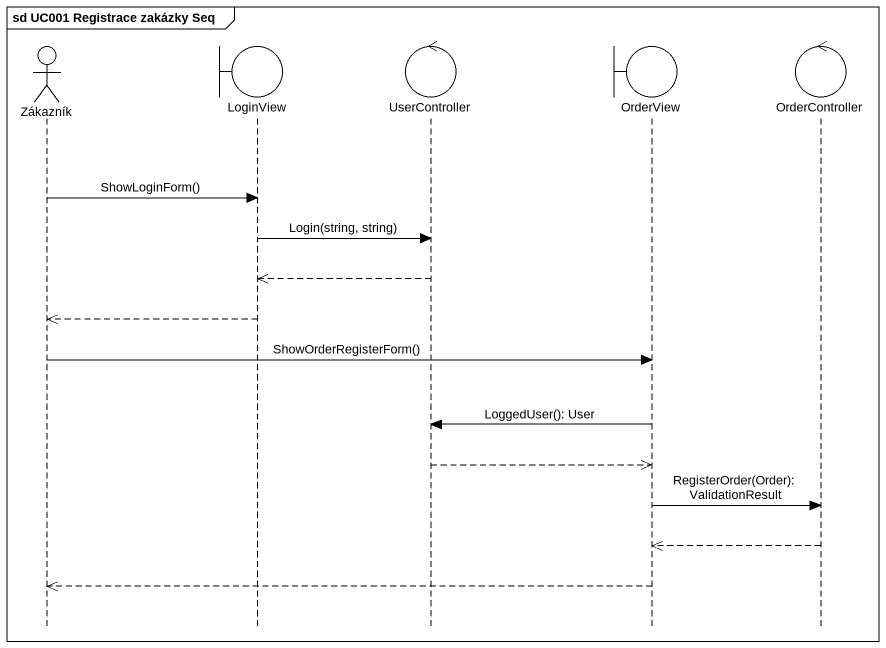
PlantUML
@startuml
mainframe sd UC001 Registrace zakázky Seq
hide footbox
actor Zákazník
boundary LoginView
control UserController
boundary OrderView
control OrderController

Zákazník -> LoginView : ShowLoginForm()
LoginView -> UserController : Login(string, string)
UserController -->> LoginView
LoginView -->> Zákazník
Zákazník -> OrderView : ShowOrderRegisterForm()
OrderView -> UserController : LoggedUser(): User
UserController -->> OrderView
OrderView -> OrderController : RegisterOrder(Order): ValidationResult
OrderController -->> OrderView
OrderView -->> Zákazník
@enduml
